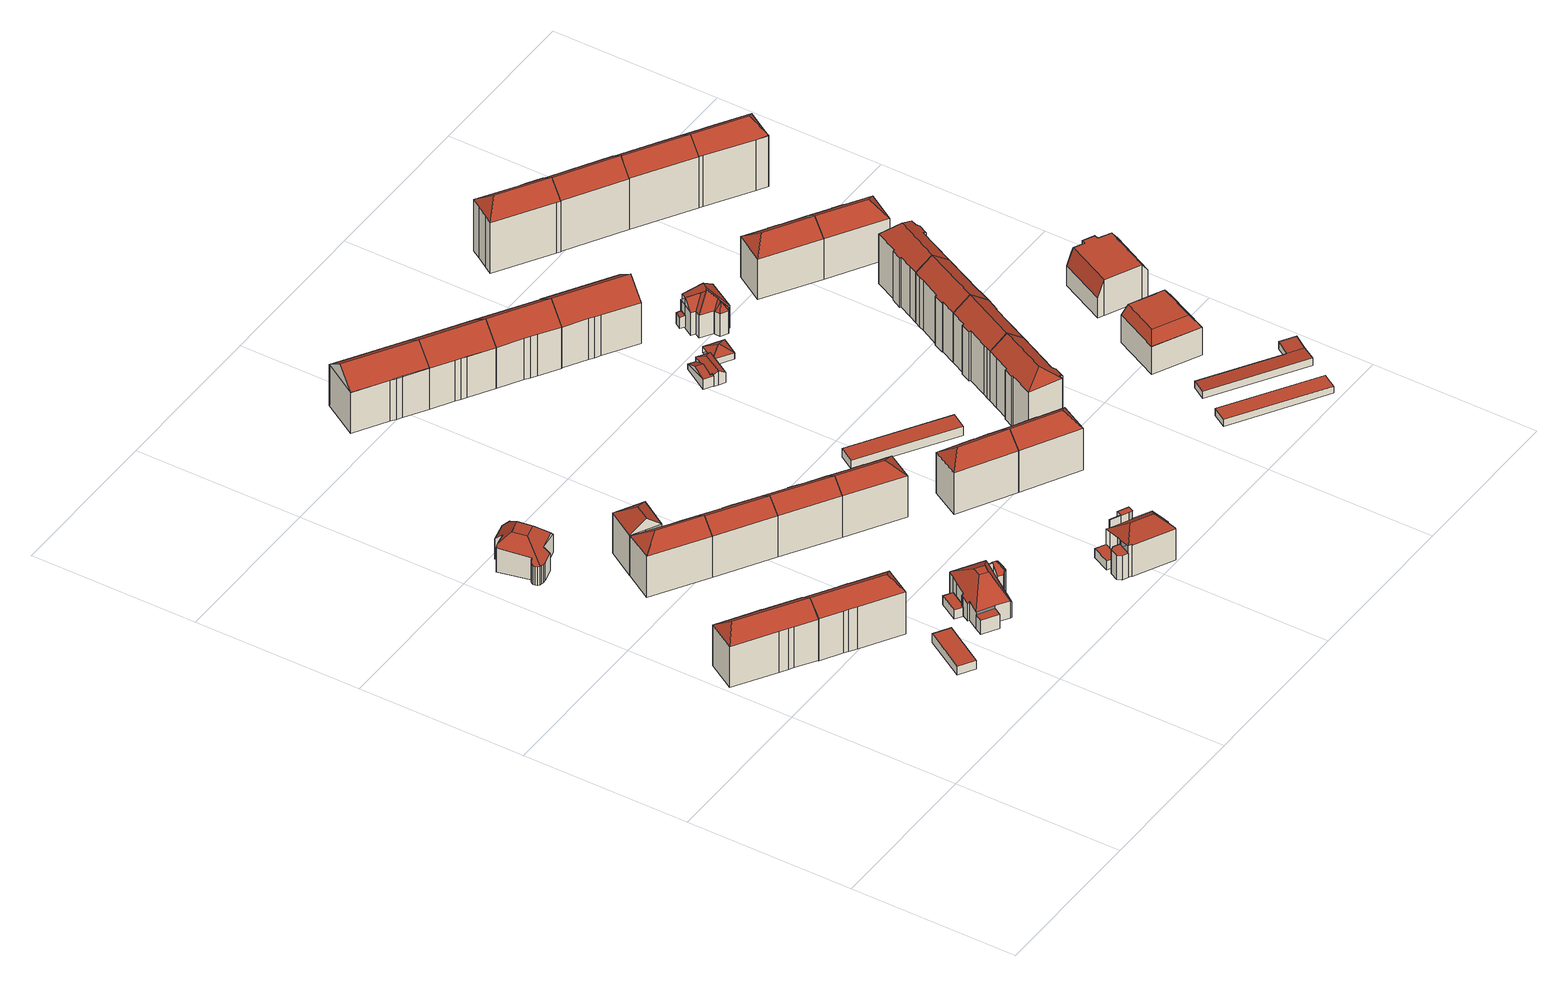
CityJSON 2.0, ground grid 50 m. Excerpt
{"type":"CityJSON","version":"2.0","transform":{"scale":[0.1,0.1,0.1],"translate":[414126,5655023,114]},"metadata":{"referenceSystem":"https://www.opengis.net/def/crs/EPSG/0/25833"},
"CityObjects":{
"building1":{"type":"Building","attributes":{"Dachtyp_tdc":"tdcHipAndGableRoof","Gemeindeschluessel":14612000,"Dachneigung":36.64,"QualitaetDacherkennung":77,"Geometrietyp2DReferenz":"3000","measuredHeight":17.3,"function":"31001_9998","roofType":"5000"},"geometry":[{"type":"Solid","lod":"2","boundaries":[[[[0,1,2,3]],[[1,4,5,2]],[[4,6,7,5]],[[6,8,9,7]],[[8,10,11,9]],[[10,12,13,11]],[[12,14,15,13]],[[14,16,17,15]],[[16,18,19,17]],[[18,20,21,19]],[[20,22,23,21]],[[22,0,3,23]],[[18,16,24]],[[16,14,12,10,8,6,24]],[[6,4,1,0,22,20,18,24]],[[3,2,5,7,9,11,13,15,17,19,21,23]]]],"semantics":{"surfaces":[{"type":"WallSurface"},{"type":"RoofSurface"},{"type":"GroundSurface"}],"values":[[0,0,0,0,0,0,0,0,0,0,0,0,1,1,1,2]]}}]},
"building2":{"type":"Building","attributes":{"Dachtyp_tdc":"tdcPolyFlatRoof","Gemeindeschluessel":14612000,"Dachneigung":0,"QualitaetDacherkennung":82,"Geometrietyp2DReferenz":"3000","measuredHeight":2.9,"function":"31001_2463","roofType":"1000"},"geometry":[{"type":"Solid","lod":"2","boundaries":[[[[25,26,27,28]],[[26,29,30,27]],[[29,31,32,30]],[[31,25,28,32]],[[31,29,26,25]],[[28,27,30,32]]]],"semantics":{"surfaces":[{"type":"WallSurface"},{"type":"RoofSurface"},{"type":"GroundSurface"}],"values":[[0,0,0,0,1,2]]}}]},
"building3":{"type":"Building","attributes":{"Dachtyp_tdc":"tdcHipAndGableRoof","Gemeindeschluessel":14612000,"Dachneigung":36.85,"QualitaetDacherkennung":75,"Geometrietyp2DReferenz":"3000","measuredHeight":17.48,"function":"31001_9998","roofType":"5000"},"geometry":[{"type":"Solid","lod":"2","boundaries":[[[[33,34,35,36]],[[34,37,38,35]],[[37,39,40,38]],[[39,41,42,40]],[[41,43,44,42]],[[43,45,46,44]],[[45,47,48,46]],[[47,49,50,48]],[[49,51,52,50]],[[51,53,54,52]],[[53,55,56,54]],[[55,33,36,56]],[[51,49,57]],[[49,47,45,43,41,39,37,57]],[[37,34,33,55,53,51,57]],[[36,35,38,40,42,44,46,48,50,52,54,56]]]],"semantics":{"surfaces":[{"type":"WallSurface"},{"type":"RoofSurface"},{"type":"GroundSurface"}],"values":[[0,0,0,0,0,0,0,0,0,0,0,0,1,1,1,2]]}}]},
"building4":{"type":"Building","attributes":{"Dachtyp_tdc":"tdcFreeFormRoof","Gemeindeschluessel":14612000,"Dachneigung":48.3,"QualitaetDacherkennung":34,"Geometrietyp2DReferenz":"3000","measuredHeight":11.44,"function":"31001_9998","roofType":"5000"},"geometry":[{"type":"Solid","lod":"2","boundaries":[[[[58,59,60,61]],[[59,62,63,60]],[[62,64,65,63]],[[64,66,67,65]],[[66,68,69,67]],[[68,70,71,69]],[[70,72,73,71]],[[72,74,75,73]],[[74,76,77,75]],[[76,78,79,77]],[[78,80,81,79]],[[80,82,83,81]],[[82,84,85,83]],[[84,86,87,85]],[[86,88,89,87]],[[88,90,91,89]],[[90,92,93,91]],[[92,94,95,93]],[[94,58,61,95]],[[96,97,59,58,94,92,90,98,99]],[[100,101,76,74,72,70,68,66,64,62,97,96]],[[102,103,82,80,78,101,100]],[[98,88,86,84,103,102,99]],[[96,99,102,100]],[[62,59,97]],[[90,88,98]],[[84,82,103]],[[78,76,101]],[[61,60,63,65,67,69,71,73,75,77,79,81,83,85,87,89,91,93,95]]]],"semantics":{"surfaces":[{"type":"WallSurface"},{"type":"RoofSurface"},{"type":"GroundSurface"}],"values":[[0,0,0,0,0,0,0,0,0,0,0,0,0,0,0,0,0,0,0,1,1,1,1,1,0,0,0,0,2]]}}]},
"building5":{"type":"Building","attributes":{"Gemeindeschluessel":14612000,"Geometrietyp2DReferenz":"3000","function":"31001_9998","roofType":"9999"},"children":["building5-1","building5-2"]},
"building5-1":{"type":"BuildingPart","attributes":{"Dachtyp_tdc":"tdcHipAndGableRoof","Dachneigung":37.28,"QualitaetDacherkennung":71,"Geometrietyp2DReferenz":"3000","measuredHeight":17.19,"roofType":"5000"},"parents":["building5"],"geometry":[{"type":"MultiSurface","lod":"2","boundaries":[[[104,105,106,107]],[[105,108,109,106]],[[108,110,111,109]],[[110,112,113,111]],[[112,114,115,113]],[[114,116,117,115]],[[116,118,119,117]],[[118,120,121,119]],[[120,122,123,121]],[[124,104,107,125]],[[120,118,126]],[[118,116,114,126]],[[114,112,110,108,105,104,124,122,120,126]],[[107,106,109,111,113,115,117,119,121,123,125]]],"semantics":{"surfaces":[{"type":"WallSurface"},{"type":"RoofSurface"},{"type":"GroundSurface"}],"values":[0,0,0,0,0,0,0,0,0,0,1,1,1,2]}}]},
"building5-2":{"type":"BuildingPart","attributes":{"Dachtyp_tdc":"tdcHipAndGableRoof","Dachneigung":38.06,"QualitaetDacherkennung":79,"Geometrietyp2DReferenz":"3000","measuredHeight":17.19,"roofType":"5000"},"parents":["building5"],"geometry":[{"type":"MultiSurface","lod":"2","boundaries":[[[127,128,129,123,122]],[[128,130,131,129]],[[130,132,124,125,131]],[[130,128,133]],[[127,132,134]],[[128,127,134,133]],[[132,130,133,134]],[[123,129,131,125]]],"semantics":{"surfaces":[{"type":"WallSurface"},{"type":"RoofSurface"},{"type":"GroundSurface"}],"values":[0,0,0,1,0,1,1,2]}}]},
"building6":{"type":"Building","attributes":{"Dachtyp_tdc":"tdcPolyFlatRoof","Gemeindeschluessel":14612000,"Dachneigung":0,"QualitaetDacherkennung":46,"Geometrietyp2DReferenz":"3000","measuredHeight":3,"function":"31001_9998","roofType":"1000"},"geometry":[{"type":"Solid","lod":"2","boundaries":[[[[135,136,137,138]],[[136,139,140,137]],[[139,141,142,140]],[[141,143,144,142]],[[143,145,146,144]],[[145,147,148,146]],[[147,135,138,148]],[[147,145,143,141,139,136,135]],[[138,137,140,142,144,146,148]]]],"semantics":{"surfaces":[{"type":"WallSurface"},{"type":"RoofSurface"},{"type":"GroundSurface"}],"values":[[0,0,0,0,0,0,0,1,2]]}}]},
"building7":{"type":"Building","attributes":{"Gemeindeschluessel":14612000,"Geometrietyp2DReferenz":"3000","function":"31001_9998","roofType":"9999"},"children":["building7-1","building7-2","building7-3"]},
"building7-1":{"type":"BuildingPart","attributes":{"Dachtyp_tdc":"tdcPolyFlatRoof","Dachneigung":0,"QualitaetDacherkennung":39,"Geometrietyp2DReferenz":"3000","measuredHeight":4.71,"roofType":"1000"},"parents":["building7"],"geometry":[{"type":"MultiSurface","lod":"2","boundaries":[[[149,150,151,152]],[[150,153,154,151]],[[153,155,156,154]],[[155,153,150,149]],[[152,151,154,156]]],"semantics":{"surfaces":[{"type":"WallSurface"},{"type":"RoofSurface"},{"type":"GroundSurface"}],"values":[0,0,0,1,2]}}]},
"building7-2":{"type":"BuildingPart","attributes":{"Dachtyp_tdc":"tdcCutTentRoof","Dachneigung":52.76,"QualitaetDacherkennung":33,"Geometrietyp2DReferenz":"3000","measuredHeight":12.01,"roofType":"9999"},"parents":["building7"],"geometry":[{"type":"MultiSurface","lod":"2","boundaries":[[[157,158,159,160]],[[158,161,162,159]],[[161,163,164,162]],[[163,165,166,164]],[[165,167,168,166]],[[167,169,149,152,168]],[[170,171,172,156,155]],[[171,173,174,172]],[[173,175,176,174]],[[175,177,178,176]],[[177,179,180,178]],[[179,181,182,180]],[[181,183,184,182]],[[183,185,186,184]],[[185,187,188,186]],[[187,189,190,188]],[[189,191,192,190]],[[191,193,192]],[[170,169,167,194,195]],[[187,185,183,181,179,177,175,173,171,170,195,196]],[[189,187,196,197]],[[167,165,163,161,158,157,198,199,191,189,197,194]],[[197,196,195,194]],[[160,159,162,164,166,168,152,156,172,174,176,178,180,182,184,186,188,190,192,200]]],"semantics":{"surfaces":[{"type":"WallSurface"},{"type":"RoofSurface"},{"type":"GroundSurface"}],"values":[0,0,0,0,0,0,0,0,0,0,0,0,0,0,0,0,0,0,1,1,1,1,1,2]}}]},
"building7-3":{"type":"BuildingPart","attributes":{"Dachtyp_tdc":"tdcFreeFormRoof","Dachneigung":40.58,"QualitaetDacherkennung":55,"Geometrietyp2DReferenz":"3000","measuredHeight":10.71,"roofType":"5000"},"parents":["building7"],"geometry":[{"type":"MultiSurface","lod":"2","boundaries":[[[193,201,202,192]],[[201,203,204,202]],[[203,205,206,204]],[[205,207,208,206]],[[207,209,210,208]],[[209,211,212,210]],[[211,213,214,212]],[[213,215,157,160,214]],[[211,209,207,205,216]],[[217,215,213,211,216]],[[200,192,202,204,206,208,210,212,214,160]],[[205,203,201,193,199,217,216]]],"semantics":{"surfaces":[{"type":"WallSurface"},{"type":"RoofSurface"},{"type":"GroundSurface"}],"values":[0,0,0,0,0,0,0,0,1,1,2,1]}}]},
"building8":{"type":"Building","attributes":{"Dachtyp_tdc":"tdcGableRoof","Gemeindeschluessel":14612000,"Dachneigung":37.35,"QualitaetDacherkennung":78,"Geometrietyp2DReferenz":"3000","measuredHeight":17.18,"function":"31001_9998","roofType":"3100"},"geometry":[{"type":"Solid","lod":"2","boundaries":[[[[218,219,220,221]],[[219,222,223,220]],[[222,224,225,223]],[[224,226,227,225]],[[226,228,229,227]],[[228,230,231,229]],[[230,116,117,231]],[[116,232,233,117]],[[232,112,113,233]],[[112,234,235,113]],[[234,218,221,235]],[[232,116,230,228]],[[228,226,224,222,219,218,234,112,232]],[[221,220,223,225,227,229,231,117,233,113,235]]]],"semantics":{"surfaces":[{"type":"WallSurface"},{"type":"RoofSurface"},{"type":"GroundSurface"}],"values":[[0,0,0,0,0,0,0,0,0,0,0,1,1,2]]}}]},
"building9":{"type":"Building","attributes":{"Dachtyp_tdc":"tdcGableRoof","Gemeindeschluessel":14612000,"Dachneigung":37.6,"QualitaetDacherkennung":78,"Geometrietyp2DReferenz":"3000","measuredHeight":17.22,"function":"31001_9998","roofType":"3100"},"geometry":[{"type":"Solid","lod":"2","boundaries":[[[[236,237,238,239]],[[237,240,241,238]],[[240,242,243,241]],[[242,244,245,243]],[[244,246,247,245]],[[246,248,249,247]],[[248,230,231,249]],[[230,250,251,231]],[[250,226,227,251]],[[226,252,253,227]],[[252,236,239,253]],[[250,230,248,246]],[[246,244,242,240,237,236,252,226,250]],[[239,238,241,243,245,247,249,231,251,227,253]]]],"semantics":{"surfaces":[{"type":"WallSurface"},{"type":"RoofSurface"},{"type":"GroundSurface"}],"values":[[0,0,0,0,0,0,0,0,0,0,0,1,1,2]]}}]},
"building10":{"type":"Building","attributes":{"Dachtyp_tdc":"tdcHipAndGableRoof","Gemeindeschluessel":14612000,"Dachneigung":37.51,"QualitaetDacherkennung":76,"Geometrietyp2DReferenz":"3000","measuredHeight":17.19,"function":"31001_9998","roofType":"5000"},"geometry":[{"type":"Solid","lod":"2","boundaries":[[[[244,254,255,245]],[[254,256,257,255]],[[256,258,259,257]],[[258,260,261,259]],[[260,262,263,261]],[[262,264,265,263]],[[264,266,267,265]],[[266,268,269,267]],[[268,248,249,269]],[[248,246,247,249]],[[246,244,245,247]],[[268,266,270]],[[266,264,262,260,258,256,254,244,246,270]],[[246,248,268,270]],[[245,255,257,259,261,263,265,267,269,249,247]]]],"semantics":{"surfaces":[{"type":"WallSurface"},{"type":"RoofSurface"},{"type":"GroundSurface"}],"values":[[0,0,0,0,0,0,0,0,0,0,0,1,1,1,2]]}}]},
"building11":{"type":"Building","attributes":{"Gemeindeschluessel":14612000,"Geometrietyp2DReferenz":"3000","function":"31001_9998","roofType":"9999"},"children":["building11-1","building11-2","building11-3","building11-4"]},
"building11-1":{"type":"BuildingPart","attributes":{"Dachtyp_tdc":"tdcPolyFlatRoof","Dachneigung":0,"QualitaetDacherkennung":43,"Geometrietyp2DReferenz":"3000","measuredHeight":8.01,"roofType":"1000"},"parents":["building11"],"geometry":[{"type":"MultiSurface","lod":"2","boundaries":[[[271,272,273,274]],[[272,275,276,273]],[[275,277,278,276]],[[277,279,280,278]],[[281,271,274,282]],[[281,279,277,275,272,271]],[[274,273,276,278,280,282]]],"semantics":{"surfaces":[{"type":"WallSurface"},{"type":"RoofSurface"},{"type":"GroundSurface"}],"values":[0,0,0,0,0,1,2]}}]},
"building11-2":{"type":"BuildingPart","attributes":{"Dachtyp_tdc":"tdcHipRoof","Dachneigung":10.7,"QualitaetDacherkennung":41,"Geometrietyp2DReferenz":"3000","measuredHeight":11.74,"roofType":"3200"},"parents":["building11"],"geometry":[{"type":"MultiSurface","lod":"2","boundaries":[[[283,284,281,282,285]],[[286,287,288,289,280,279]],[[290,291,292,293,294]],[[295,296,297,298]],[[296,299,300,297]],[[299,301,302,300]],[[301,303,304,302]],[[305,306,307,308]],[[306,309,310,307]],[[309,311,312,310]],[[311,313,314,312]],[[313,283,285,314]],[[309,306,305,303,301,299,315]],[[290,287,286,284,316]],[[299,296,295,317,291,290,316,315]],[[284,283,313,311,309,315,316]],[[285,282,280,289,293,292,318,298,297,300,302,304,308,307,310,312,314]],[[303,305,308,304]]],"semantics":{"surfaces":[{"type":"WallSurface"},{"type":"RoofSurface"},{"type":"GroundSurface"}],"values":[0,0,0,0,0,0,0,0,0,0,0,0,1,1,1,1,2,0]}}]},
"building11-3":{"type":"BuildingPart","attributes":{"Dachtyp_tdc":"tdcPolyFlatRoof","Dachneigung":0,"QualitaetDacherkennung":50,"Geometrietyp2DReferenz":"3000","measuredHeight":3.03,"roofType":"1000"},"parents":["building11"],"geometry":[{"type":"MultiSurface","lod":"2","boundaries":[[[294,319,320,288]],[[289,321,322,293]],[[288,320,321,289]],[[320,319,322,321]],[[319,294,293,322]]],"semantics":{"surfaces":[{"type":"RoofSurface"},{"type":"GroundSurface"},{"type":"WallSurface"}],"values":[0,1,2,2,2]}}]},
"building11-4":{"type":"BuildingPart","attributes":{"Dachtyp_tdc":"tdcPolyFlatRoof","Dachneigung":0,"QualitaetDacherkennung":44,"Geometrietyp2DReferenz":"3000","measuredHeight":10.85,"roofType":"1000"},"parents":["building11"],"geometry":[{"type":"MultiSurface","lod":"2","boundaries":[[[323,324,325,292,291]],[[324,326,327,325]],[[326,328,329,327]],[[328,330,331,329]],[[330,332,295,298,331]],[[330,328,326,324,323,333,332]],[[298,318,292,325,327,329,331]]],"semantics":{"surfaces":[{"type":"WallSurface"},{"type":"RoofSurface"},{"type":"GroundSurface"}],"values":[0,0,0,0,0,1,2]}}]},
"building12":{"type":"Building","attributes":{"Dachtyp_tdc":"tdcFreeFormRoof","Gemeindeschluessel":14612000,"Dachneigung":37.86,"QualitaetDacherkennung":90,"Geometrietyp2DReferenz":"3000","measuredHeight":18.54,"function":"31001_9998","roofType":"5000"},"geometry":[{"type":"Solid","lod":"2","boundaries":[[[[334,335,336,337]],[[335,338,339,336]],[[338,340,341,339]],[[340,342,343,341]],[[342,344,345,343]],[[344,346,347,345]],[[346,334,337,347]],[[348,349,350,351,352,353,354]],[[335,334,349,348]],[[338,354,353,340]],[[335,348,354,338]],[[340,353,352,342]],[[342,352,351,344]],[[344,351,350,346]],[[346,350,349,334]],[[337,336,339,341,343,345,347]]]],"semantics":{"surfaces":[{"type":"WallSurface"},{"type":"RoofSurface"},{"type":"GroundSurface"}],"values":[[0,0,0,0,0,0,0,1,1,0,0,0,0,0,0,2]]}}]},
"building13":{"type":"Building","attributes":{"Dachtyp_tdc":"tdcHipAndGableRoof","Gemeindeschluessel":14612000,"Dachneigung":37.61,"QualitaetDacherkennung":77,"Geometrietyp2DReferenz":"3000","measuredHeight":17.62,"function":"31001_9998","roofType":"5000"},"geometry":[{"type":"Solid","lod":"2","boundaries":[[[[355,356,357,358]],[[356,359,360,357]],[[359,361,362,360]],[[361,363,364,362]],[[363,365,366,364]],[[365,367,368,366]],[[367,369,370,368]],[[369,371,372,370]],[[371,373,374,372]],[[373,375,376,374]],[[375,355,358,376]],[[371,369,377]],[[369,367,365,377]],[[365,363,361,359,356,355,375,373,371,377]],[[358,357,360,362,364,366,368,370,372,374,376]]]],"semantics":{"surfaces":[{"type":"WallSurface"},{"type":"RoofSurface"},{"type":"GroundSurface"}],"values":[[0,0,0,0,0,0,0,0,0,0,0,1,1,1,2]]}}]},
"building14":{"type":"Building","attributes":{"Dachtyp_tdc":"tdcFreeFormRoof","Gemeindeschluessel":14612000,"Dachneigung":37.74,"QualitaetDacherkennung":91,"Geometrietyp2DReferenz":"3000","measuredHeight":18.57,"function":"31001_9998","roofType":"5000"},"geometry":[{"type":"Solid","lod":"2","boundaries":[[[[335,378,379,336]],[[378,380,381,379]],[[380,382,383,381]],[[382,384,385,383]],[[384,386,387,385]],[[386,338,339,387]],[[338,335,336,339]],[[348,388,389,390,391,392,393]],[[335,348,393,378]],[[338,388,348,335]],[[380,392,391,382]],[[378,393,392,380]],[[382,391,390,384]],[[384,390,389,386]],[[386,389,388,338]],[[336,379,381,383,385,387,339]]]],"semantics":{"surfaces":[{"type":"WallSurface"},{"type":"RoofSurface"},{"type":"GroundSurface"}],"values":[[0,0,0,0,0,0,0,1,1,0,0,0,0,0,0,2]]}}]},
"building15":{"type":"Building","attributes":{"Dachtyp_tdc":"tdcPolyFlatRoof","Gemeindeschluessel":14612000,"Dachneigung":0,"QualitaetDacherkennung":67,"Geometrietyp2DReferenz":"3000","measuredHeight":3.04,"function":"31001_2463","roofType":"1000"},"geometry":[{"type":"Solid","lod":"2","boundaries":[[[[394,395,396,397]],[[395,398,399,396]],[[398,400,401,399]],[[400,394,397,401]],[[400,398,395,394]],[[397,396,399,401]]]],"semantics":{"surfaces":[{"type":"WallSurface"},{"type":"RoofSurface"},{"type":"GroundSurface"}],"values":[[0,0,0,0,1,2]]}}]},
"building16":{"type":"Building","attributes":{"Dachtyp_tdc":"tdcHipAndGableRoof","Gemeindeschluessel":14612000,"Dachneigung":37.54,"QualitaetDacherkennung":76,"Geometrietyp2DReferenz":"3000","measuredHeight":17.61,"function":"31001_9998","roofType":"5000"},"geometry":[{"type":"Solid","lod":"2","boundaries":[[[[363,402,403,364]],[[402,404,405,403]],[[404,406,407,405]],[[406,408,409,407]],[[408,410,411,409]],[[410,412,413,411]],[[412,414,415,413]],[[414,367,368,415]],[[365,363,364,366]],[[414,412,416]],[[412,410,408,406,404,402,363,365,416]],[[365,367,414,416]],[[364,403,405,407,409,411,413,415,368,366]],[[367,365,366,368]]]],"semantics":{"surfaces":[{"type":"WallSurface"},{"type":"RoofSurface"},{"type":"GroundSurface"}],"values":[[0,0,0,0,0,0,0,0,0,1,1,1,2,0]]}}]},
"building17":{"type":"Building","attributes":{"Dachtyp_tdc":"tdcFreeFormRoof","Gemeindeschluessel":14612000,"Dachneigung":37.88,"QualitaetDacherkennung":90,"Geometrietyp2DReferenz":"3000","measuredHeight":18.61,"function":"31001_9998","roofType":"5000"},"geometry":[{"type":"Solid","lod":"2","boundaries":[[[[417,418,419,420]],[[418,421,422,419]],[[421,392,381,422]],[[392,378,379,381]],[[378,423,424,379]],[[423,425,426,424]],[[425,417,420,426]],[[427,423,378,393]],[[417,425,427,393,392,421,418]],[[378,392,393]],[[425,423,427]],[[420,419,422,381,379,424,426]]]],"semantics":{"surfaces":[{"type":"WallSurface"},{"type":"RoofSurface"},{"type":"GroundSurface"}],"values":[[0,0,0,0,0,0,0,1,1,0,0,2]]}}]},
"building18":{"type":"Building","attributes":{"Dachtyp_tdc":"tdcFreeFormRoof","Gemeindeschluessel":14612000,"Dachneigung":29.54,"QualitaetDacherkennung":10,"Geometrietyp2DReferenz":"3000","measuredHeight":4.22,"function":"31001_9998","roofType":"5000"},"geometry":[{"type":"Solid","lod":"2","boundaries":[[[[428,429,430,431]],[[429,432,433,430]],[[432,434,435,433]],[[434,436,437,435]],[[436,438,439,437]],[[438,428,431,439]],[[436,434,440,441]],[[429,428,438,441,440,432]],[[438,436,441]],[[434,432,440]],[[431,430,433,435,437,439]]]],"semantics":{"surfaces":[{"type":"WallSurface"},{"type":"RoofSurface"},{"type":"GroundSurface"}],"values":[[0,0,0,0,0,0,1,1,0,0,2]]}}]},
"building19":{"type":"Building","attributes":{"Dachtyp_tdc":"tdcFreeFormRoof","Gemeindeschluessel":14612000,"Dachneigung":37.73,"QualitaetDacherkennung":84,"Geometrietyp2DReferenz":"3000","measuredHeight":18.51,"function":"31001_9998","roofType":"5000"},"geometry":[{"type":"Solid","lod":"2","boundaries":[[[[442,443,444,445]],[[443,446,447,444]],[[446,448,449,447]],[[443,450,427,425,451,448,446]],[[452,427,450,442]],[[425,427,452]],[[442,450,443]],[[449,453,454,455,445,444,447]],[[452,442,445,455]],[[448,451,453,449]],[[451,425,454,453]],[[425,452,455,454]]]],"semantics":{"surfaces":[{"type":"WallSurface"},{"type":"RoofSurface"},{"type":"GroundSurface"}],"values":[[0,0,0,1,1,0,0,2,0,0,0,0]]}}]},
"building20":{"type":"Building","attributes":{"Gemeindeschluessel":14612000,"Geometrietyp2DReferenz":"3000","function":"31001_9998","roofType":"9999"},"children":["building20-1","building20-2"]},
"building20-1":{"type":"BuildingPart","attributes":{"Dachtyp_tdc":"tdcFreeFormRoof","Dachneigung":29.45,"QualitaetDacherkennung":12,"Geometrietyp2DReferenz":"3000","measuredHeight":3.75,"roofType":"5000"},"parents":["building20"],"geometry":[{"type":"MultiSurface","lod":"2","boundaries":[[[456,457,458,459]],[[457,460,461,458]],[[462,456,459,463]],[[464,462,465,460]],[[466,464,460,457]],[[466,457,456]],[[464,466,456,462]],[[459,458,461,467,463]]],"semantics":{"surfaces":[{"type":"WallSurface"},{"type":"RoofSurface"},{"type":"GroundSurface"}],"values":[0,0,0,1,1,1,1,2]}}]},
"building20-2":{"type":"BuildingPart","attributes":{"Dachtyp_tdc":"tdcFreeFormRoof","Dachneigung":30.13,"QualitaetDacherkennung":9,"Geometrietyp2DReferenz":"3000","measuredHeight":4.55,"roofType":"5000"},"parents":["building20"],"geometry":[{"type":"MultiSurface","lod":"2","boundaries":[[[468,469,470,471]],[[469,472,473,470]],[[472,474,465,467,473]],[[475,476,477,461,460]],[[476,478,479,477]],[[478,480,481,479]],[[480,482,483,481]],[[482,468,471,483]],[[478,476,475,474,484]],[[474,472,484]],[[472,469,468,482,480,478,484]],[[471,470,473,467,461,477,479,481,483]]],"semantics":{"surfaces":[{"type":"WallSurface"},{"type":"RoofSurface"},{"type":"GroundSurface"}],"values":[0,0,0,0,0,0,0,0,1,1,1,2]}}]},
"building21":{"type":"Building","attributes":{"Dachtyp_tdc":"tdcHipAndGableRoof","Gemeindeschluessel":14612000,"Dachneigung":37.7,"QualitaetDacherkennung":75,"Geometrietyp2DReferenz":"3000","measuredHeight":20.6,"function":"31001_9998","roofType":"5000"},"geometry":[{"type":"Solid","lod":"2","boundaries":[[[[485,486,487,488]],[[486,489,490,487]],[[489,491,492,490]],[[491,493,494,492]],[[493,495,496,494]],[[495,497,498,496]],[[497,499,500,498]],[[499,501,502,500]],[[501,503,504,502]],[[503,505,506,504]],[[505,507,508,506]],[[507,509,510,508]],[[509,511,512,510]],[[511,485,488,512]],[[507,505,513]],[[505,503,501,499,497,495,493,513]],[[493,491,489,486,485,511,509,507,513]],[[488,487,490,492,494,496,498,500,502,504,506,508,510,512]]]],"semantics":{"surfaces":[{"type":"WallSurface"},{"type":"RoofSurface"},{"type":"GroundSurface"}],"values":[[0,0,0,0,0,0,0,0,0,0,0,0,0,0,1,1,1,2]]}}]},
"building22":{"type":"Building","attributes":{"Dachtyp_tdc":"tdcPolyFlatRoof","Gemeindeschluessel":14612000,"Dachneigung":8.12,"QualitaetDacherkennung":55,"Geometrietyp2DReferenz":"3000","measuredHeight":3.79,"function":"31001_9998","roofType":"2100"},"geometry":[{"type":"Solid","lod":"2","boundaries":[[[[514,515,516,517]],[[515,518,519,516]],[[518,520,521,519]],[[520,514,517,521]],[[520,518,515,514]],[[517,516,519,521]]]],"semantics":{"surfaces":[{"type":"WallSurface"},{"type":"RoofSurface"},{"type":"GroundSurface"}],"values":[[0,0,0,0,1,2]]}}]},
"building23":{"type":"Building","attributes":{"Dachtyp_tdc":"tdcGableRoof","Gemeindeschluessel":14612000,"Dachneigung":37.61,"QualitaetDacherkennung":76,"Geometrietyp2DReferenz":"3000","measuredHeight":20.52,"function":"31001_9998","roofType":"3100"},"geometry":[{"type":"Solid","lod":"2","boundaries":[[[[522,523,524,525]],[[523,526,527,524]],[[526,528,529,527]],[[528,530,531,529]],[[530,532,533,531]],[[532,534,535,533]],[[534,536,537,535]],[[536,538,539,537]],[[538,540,541,539]],[[540,542,543,541]],[[542,544,545,543]],[[544,491,546,545]],[[491,547,548,546]],[[547,522,525,548]],[[544,542,540,538,536,534]],[[534,532,530,528,526,523,522,547,491,544]],[[525,524,527,529,531,533,535,537,539,541,543,545,546,548]]]],"semantics":{"surfaces":[{"type":"WallSurface"},{"type":"RoofSurface"},{"type":"GroundSurface"}],"values":[[0,0,0,0,0,0,0,0,0,0,0,0,0,0,1,1,2]]}}]},
"building24":{"type":"Building","attributes":{"Gemeindeschluessel":14612000,"Dachtyp_tdc":"tdcFreeFormRoof","Dachneigung":43.75,"QualitaetDacherkennung":52,"Geometrietyp2DReferenz":"3000","measuredHeight":11.73,"function":"31001_9998","roofType":"5000"},"geometry":[{"type":"Solid","lod":"2","boundaries":[[[[549,550,551,552]],[[550,553,554,551]],[[555,556,557,558]],[[556,559,560,557]],[[559,561,562,560]],[[561,563,564,562]],[[563,565,566,564]],[[565,567,568,566]],[[567,569,570,568]],[[569,571,572,570]],[[571,573,574,572]],[[573,575,576,574]],[[575,577,578,576]],[[577,549,552,578]],[[579,580,575,573]],[[581,579,573,571]],[[582,583,581,571,569]],[[584,582,569,567]],[[584,567,565]],[[553,585,586,554]],[[585,555,558,586]],[[587,584,565,563]],[[587,563,561]],[[583,582,584,587,561,559]],[[588,583,559,556]],[[589,588,556,555]],[[589,555,585]],[[581,583,588,589,585,553]],[[580,579,581,553,550,590,591]],[[575,580,591,577]],[[577,591,590,549]],[[549,590,550]],[[552,551,554,586,558,557,560,562,564,566,568,570,572,574,576,578]]]],"semantics":{"surfaces":[{"type":"WallSurface"},{"type":"RoofSurface"},{"type":"GroundSurface"}],"values":[[0,0,0,0,0,0,0,0,0,0,0,0,0,0,1,1,1,1,1,0,0,1,1,1,1,1,1,1,1,0,0,0,2]]}}]},
"building25":{"type":"Building","attributes":{"Dachtyp_tdc":"tdcPolyFlatRoof","Gemeindeschluessel":14612000,"Dachneigung":0,"QualitaetDacherkennung":61,"Geometrietyp2DReferenz":"3000","measuredHeight":2.27,"function":"31001_2463","roofType":"1000"},"geometry":[{"type":"Solid","lod":"2","boundaries":[[[[592,593,594,595]],[[596,597,598,599]],[[595,594,597,596]],[[594,593,598,597]],[[593,592,599,598]],[[592,595,596,599]]]],"semantics":{"surfaces":[{"type":"RoofSurface"},{"type":"GroundSurface"},{"type":"WallSurface"}],"values":[[0,1,2,2,2,2]]}}]},
"building26":{"type":"Building","attributes":{"Dachtyp_tdc":"tdcGableRoof","Gemeindeschluessel":14612000,"Dachneigung":37.72,"QualitaetDacherkennung":77,"Geometrietyp2DReferenz":"3000","measuredHeight":20.48,"function":"31001_9998","roofType":"3100"},"geometry":[{"type":"Solid","lod":"2","boundaries":[[[[600,601,602,603]],[[601,604,605,602]],[[604,606,607,605]],[[606,608,609,607]],[[608,610,611,609]],[[610,612,613,611]],[[612,614,615,613]],[[614,616,617,615]],[[616,618,619,617]],[[618,536,537,619]],[[536,620,535,537]],[[620,532,533,535]],[[532,621,622,533]],[[621,600,603,622]],[[620,536,618,616,614,612]],[[612,610,608,606,604,601,600,621,532,620]],[[603,602,605,607,609,611,613,615,617,619,537,535,533,622]]]],"semantics":{"surfaces":[{"type":"WallSurface"},{"type":"RoofSurface"},{"type":"GroundSurface"}],"values":[[0,0,0,0,0,0,0,0,0,0,0,0,0,0,1,1,2]]}}]},
"building27":{"type":"Building","attributes":{"Dachtyp_tdc":"tdcFreeFormRoof","Gemeindeschluessel":14612000,"Dachneigung":38.17,"QualitaetDacherkennung":88,"Geometrietyp2DReferenz":"3000","measuredHeight":20.94,"function":"31001_9998","roofType":"5000"},"geometry":[{"type":"Solid","lod":"2","boundaries":[[[[623,624,625,626]],[[624,627,628,625]],[[627,629,630,628]],[[629,631,632,630]],[[631,633,634,632]],[[633,635,636,634]],[[635,637,638,636]],[[637,639,640,638]],[[639,623,626,640]],[[641,642,627,624,623,639]],[[637,635,643,641,639]],[[643,633,631,629,642,641]],[[629,627,642]],[[635,633,643]],[[626,625,628,630,632,634,636,638,640]]]],"semantics":{"surfaces":[{"type":"WallSurface"},{"type":"RoofSurface"},{"type":"GroundSurface"}],"values":[[0,0,0,0,0,0,0,0,0,1,1,1,0,0,2]]}}]},
"building28":{"type":"Building","attributes":{"Gemeindeschluessel":14612000,"Geometrietyp2DReferenz":"3000","function":"31001_2463","roofType":"9999"},"children":["building28-1","building28-2"]},
"building28-1":{"type":"BuildingPart","attributes":{"Dachtyp_tdc":"tdcPolyFlatRoof","Dachneigung":2.9,"QualitaetDacherkennung":87,"Geometrietyp2DReferenz":"3000","measuredHeight":2.39,"roofType":"2100"},"parents":["building28"],"geometry":[{"type":"MultiSurface","lod":"2","boundaries":[[[644,645,646,647]],[[644,648,649,645]],[[648,650,651,649]],[[650,652,653,651]],[[652,650,648,644,647]],[[646,645,649,651,653]]],"semantics":{"surfaces":[{"type":"WallSurface"},{"type":"RoofSurface"},{"type":"GroundSurface"}],"values":[0,0,0,0,1,2]}}]},
"building28-2":{"type":"BuildingPart","attributes":{"Dachtyp_tdc":"tdcPolyFlatRoof","Dachneigung":2.68,"QualitaetDacherkennung":78,"Geometrietyp2DReferenz":"3000","measuredHeight":2.35,"roofType":"2100"},"parents":["building28"],"geometry":[{"type":"MultiSurface","lod":"2","boundaries":[[[654,647,646,655]],[[652,656,657,653]],[[656,654,655,657]],[[656,652,647,654]],[[655,646,653,657]]],"semantics":{"surfaces":[{"type":"WallSurface"},{"type":"RoofSurface"},{"type":"GroundSurface"}],"values":[0,0,0,1,2]}}]},
"building29":{"type":"Building","attributes":{"Dachtyp_tdc":"tdcFreeFormRoof","Gemeindeschluessel":14612000,"Dachneigung":0.15,"QualitaetDacherkennung":50,"Geometrietyp2DReferenz":"3000","measuredHeight":11.81,"function":"31001_9998","roofType":"5000"},"geometry":[{"type":"Solid","lod":"2","boundaries":[[[[658,659,660,661]],[[659,662,663,660]],[[662,664,665,663]],[[664,666,667,665]],[[666,668,669,667]],[[668,670,671,669]],[[670,672,673,671]],[[672,674,675,673]],[[674,658,661,675]],[[664,662,659,658]],[[670,668,666,676,677]],[[670,677,678,679]],[[680,674,672,679,678]],[[677,676,664,658,680,678]],[[672,670,679]],[[658,674,680]],[[666,664,676]],[[661,660,663,665,667,669,671,673,675]]]],"semantics":{"surfaces":[{"type":"WallSurface"},{"type":"RoofSurface"},{"type":"GroundSurface"}],"values":[[0,0,0,0,0,0,0,0,0,1,1,1,1,1,0,0,0,2]]}}]},
"building30":{"type":"Building","attributes":{"Dachtyp_tdc":"tdcHipAndGableRoof","Gemeindeschluessel":14612000,"Dachneigung":37.23,"QualitaetDacherkennung":82,"Geometrietyp2DReferenz":"3000","measuredHeight":17.36,"function":"31001_9998","roofType":"5000"},"geometry":[{"type":"Solid","lod":"2","boundaries":[[[[681,682,683,684]],[[682,685,686,683]],[[685,687,688,686]],[[687,689,690,688]],[[689,691,692,690]],[[691,693,694,692]],[[693,695,696,694]],[[695,697,698,696]],[[697,681,684,698]],[[693,691,699]],[[691,689,687,699]],[[687,685,682,681,697,695,693,699]],[[684,683,686,688,690,692,694,696,698]]]],"semantics":{"surfaces":[{"type":"WallSurface"},{"type":"RoofSurface"},{"type":"GroundSurface"}],"values":[[0,0,0,0,0,0,0,0,0,1,1,1,2]]}}]},
"building31":{"type":"Building","attributes":{"Dachtyp_tdc":"tdcHipAndGableRoof","Gemeindeschluessel":14612000,"Dachneigung":37.43,"QualitaetDacherkennung":78,"Geometrietyp2DReferenz":"3000","measuredHeight":20.46,"function":"31001_9998","roofType":"5000"},"geometry":[{"type":"Solid","lod":"2","boundaries":[[[[700,701,702,703]],[[701,704,615,702]],[[704,612,613,615]],[[612,705,611,613]],[[705,706,707,611]],[[706,708,709,707]],[[708,710,711,709]],[[710,712,713,711]],[[712,714,715,713]],[[714,716,717,715]],[[716,718,719,717]],[[718,720,721,719]],[[720,722,723,721]],[[722,700,703,723]],[[718,716,724]],[[716,714,712,710,708,706,705,612,724]],[[612,704,701,700,722,720,718,724]],[[703,702,615,613,611,707,709,711,713,715,717,719,721,723]]]],"semantics":{"surfaces":[{"type":"WallSurface"},{"type":"RoofSurface"},{"type":"GroundSurface"}],"values":[[0,0,0,0,0,0,0,0,0,0,0,0,0,0,1,1,1,2]]}}]},
"building32":{"type":"Building","attributes":{"Dachtyp_tdc":"tdcFreeFormRoof","Gemeindeschluessel":14612000,"Dachneigung":37.94,"QualitaetDacherkennung":88,"Geometrietyp2DReferenz":"3000","measuredHeight":20.84,"function":"31001_9998","roofType":"5000"},"geometry":[{"type":"Solid","lod":"2","boundaries":[[[[725,726,727,728]],[[726,729,730,727]],[[729,731,732,730]],[[731,733,734,732]],[[733,735,736,734]],[[735,725,728,736]],[[735,737,738,725]],[[737,733,731,729,726,738]],[[726,725,738]],[[735,733,737]],[[728,727,730,732,734,736]]]],"semantics":{"surfaces":[{"type":"WallSurface"},{"type":"RoofSurface"},{"type":"GroundSurface"}],"values":[[0,0,0,0,0,0,1,1,0,0,2]]}}]},
"building33":{"type":"Building","attributes":{"Dachtyp_tdc":"tdcHipAndGableRoof","Gemeindeschluessel":14612000,"Dachneigung":37.26,"QualitaetDacherkennung":76,"Geometrietyp2DReferenz":"3000","measuredHeight":17.38,"function":"31001_9998","roofType":"5000"},"geometry":[{"type":"Solid","lod":"2","boundaries":[[[[685,739,740,686]],[[739,741,742,740]],[[741,743,744,742]],[[743,745,746,744]],[[745,747,748,746]],[[747,749,750,748]],[[749,689,690,750]],[[689,687,688,690]],[[687,685,686,688]],[[749,747,751]],[[747,745,743,741,739,685,687,751]],[[687,689,749,751]],[[686,740,742,744,746,748,750,690,688]]]],"semantics":{"surfaces":[{"type":"WallSurface"},{"type":"RoofSurface"},{"type":"GroundSurface"}],"values":[[0,0,0,0,0,0,0,0,0,1,1,1,2]]}}]},
"building34":{"type":"Building","attributes":{"Dachtyp_tdc":"tdcCutGableRoof","Gemeindeschluessel":14612000,"Dachneigung":0.01,"QualitaetDacherkennung":51,"Geometrietyp2DReferenz":"3000","measuredHeight":11.8,"function":"31001_9998","roofType":"9999"},"geometry":[{"type":"Solid","lod":"2","boundaries":[[[[752,753,754,755]],[[753,756,757,754]],[[756,758,759,757]],[[758,760,761,759]],[[760,762,763,761]],[[762,764,765,763]],[[764,766,767,765]],[[766,768,769,767]],[[768,770,771,769]],[[770,772,773,771]],[[772,774,775,773]],[[774,776,777,775]],[[776,778,779,777]],[[778,752,755,779]],[[764,762,760,758,756]],[[774,772,770,768,766]],[[756,753,752,778,776,774,766,764]],[[755,754,757,759,761,763,765,767,769,771,773,775,777,779]]]],"semantics":{"surfaces":[{"type":"WallSurface"},{"type":"RoofSurface"},{"type":"GroundSurface"}],"values":[[0,0,0,0,0,0,0,0,0,0,0,0,0,0,1,1,1,2]]}}]},
"building35":{"type":"Building","attributes":{"Dachtyp_tdc":"tdcFreeFormRoof","Gemeindeschluessel":14612000,"Dachneigung":37.86,"QualitaetDacherkennung":88,"Geometrietyp2DReferenz":"3000","measuredHeight":20.86,"function":"31001_9998","roofType":"5000"},"geometry":[{"type":"Solid","lod":"2","boundaries":[[[[780,781,734,736]],[[781,782,783,734]],[[782,784,785,783]],[[784,786,787,785]],[[786,780,736,787]],[[788,784,782,781,789]],[[786,788,789,780]],[[781,780,789]],[[786,784,788]],[[736,734,783,785,787]]]],"semantics":{"surfaces":[{"type":"WallSurface"},{"type":"RoofSurface"},{"type":"GroundSurface"}],"values":[[0,0,0,0,0,1,1,0,0,2]]}}]},
"building36":{"type":"Building","attributes":{"Dachtyp_tdc":"tdcFreeFormRoof","Gemeindeschluessel":14612000,"Dachneigung":38.16,"QualitaetDacherkennung":86,"Geometrietyp2DReferenz":"3000","measuredHeight":20.89,"function":"31001_9998","roofType":"5000"},"geometry":[{"type":"Solid","lod":"2","boundaries":[[[[790,791,792,793]],[[791,794,795,792]],[[794,796,797,795]],[[796,798,799,797]],[[798,800,801,799]],[[800,802,803,801]],[[802,804,805,803]],[[784,790,793,785]],[[798,796,794,806,807,800]],[[806,794,791,790,784,788]],[[802,807,806,788,786,804]],[[802,800,807]],[[784,786,788]],[[793,792,795,797,799,801,803,805,787,785]],[[804,786,787,805]],[[786,784,785,787]]]],"semantics":{"surfaces":[{"type":"WallSurface"},{"type":"RoofSurface"},{"type":"GroundSurface"}],"values":[[0,0,0,0,0,0,0,0,1,1,1,0,0,2,0,0]]}}]}
},
"vertices":[
[184,709,140],[180,704,145],[180,704,8],[184,709,8],[276,645,145],[276,645,8],[250,603,181],[250,603,8],[225,561,145],[225,561,8],[166,598,145],[166,598,8],[152,606,145],[152,606,8],[130,620,145],[130,620,8],[9,695,145],[9,695,8],[61,779,144],[61,779,8],[157,720,144],[157,720,8],[159,725,140],[159,725,8],[61,721,181],
[370,230,33],[447,356,33],[447,356,4],[370,230,4],[494,327,33],[494,327,4],[417,202,33],[417,202,4],
[285,524,146],[225,561,146],[225,561,6],[285,524,6],[250,602,181],[250,602,6],[276,645,143],[276,645,6],[368,588,143],[368,588,6],[370,592,140],[370,592,6],[393,578,140],[393,578,6],[390,573,144],[390,573,6],[488,512,144],[488,512,6],[437,430,146],[437,430,6],[320,502,146],[320,502,6],[299,516,146],[299,516,6],[436,486,181],
[111,1328,65],[105,1328,67],[105,1328,5],[111,1328,5],[99,1330,68],[99,1330,5],[95,1335,66],[95,1335,5],[93,1340,65],[93,1340,5],[92,1346,66],[92,1346,5],[95,1352,70],[95,1352,5],[99,1356,75],[99,1356,5],[104,1359,80],[104,1359,5],[83,1453,86],[83,1453,5],[130,1463,92],[130,1463,5],[125,1484,73],[125,1484,5],[181,1497,73],[181,1497,5],[186,1476,92],[186,1476,5],[203,1480,71],[203,1480,5],[228,1372,65],[228,1372,5],[156,1355,81],[156,1355,5],[160,1338,64],[160,1338,5],[122,1329,64],[122,1329,5],[135,1390,117],[100,1330,69],[214,1369,81],[177,1400,117],[125,1433,119],[89,1454,92],[167,1443,119],[186,1477,92],
[350,1097,136],[348,1094,139],[348,1094,5],[350,1097,5],[377,1076,139],[377,1076,5],[398,1063,139],[398,1063,5],[413,1053,139],[413,1053,5],[387,1012,177],[387,1012,5],[363,973,142],[363,973,5],[204,1072,142],[204,1072,5],[254,1153,139],[254,1153,5],[256,1156,136],[256,1156,5],[334,1108,136],[334,1108,5],[269,1086,177],
[256,1156,139],[309,1241,139],[309,1241,5],[387,1193,143],[387,1193,5],[334,1108,143],[324,1175,177],[297,1131,177],
[587,350,32],[584,352,32],[584,352,2],[587,350,2],[580,346,32],[580,346,2],[558,359,32],[558,359,2],[592,415,32],[592,415,2],[617,400,32],[617,400,2],[606,382,32],[606,382,2],
[600,260,52],[586,238,52],[586,238,5],[600,260,5],[539,266,52],[539,266,5],[553,288,52],[553,288,5],
[678,302,75],[677,302,76],[677,302,5],[678,302,5],[652,260,67],[652,260,5],[654,259,62],[654,259,5],[640,235,57],[640,235,5],[637,237,62],[637,237,5],[600,260,62],[553,288,62],[572,321,69],[572,321,5],[567,324,60],[567,324,5],[580,346,65],[580,346,5],[584,352,66],[584,352,5],[587,350,71],[587,350,5],[606,382,77],[606,382,5],[617,400,81],[617,400,5],[627,416,84],[627,416,5],[629,414,87],[629,414,5],[715,362,87],[715,362,5],[714,360,87],[714,360,5],[714,360,70],[642,307,124],[618,321,124],[630,345,125],[658,328,125],[694,328,80],[707,349,85],[694,328,5],
[706,348,86],[706,348,5],[718,341,86],[718,341,5],[720,329,96],[720,329,5],[722,319,86],[722,319,5],[712,300,86],[712,300,5],[703,297,93],[703,297,5],[692,293,86],[692,293,5],[678,302,86],[702,322,112],[694,328,112],
[478,1013,139],[480,1017,136],[480,1017,5],[478,1013,5],[505,1001,136],[505,1001,5],[503,998,139],[503,998,5],[572,955,139],[572,955,5],[545,913,177],[545,913,5],[522,874,142],[522,874,5],[387,1011,177],[387,1011,5],[422,1048,139],[422,1048,5],
[639,918,136],[665,901,136],[665,901,5],[639,918,5],[663,897,139],[663,897,5],[706,871,139],[706,871,5],[728,857,139],[728,857,5],[702,815,177],[702,815,5],[678,777,143],[678,777,5],[546,913,177],[546,913,5],[636,914,139],[636,914,5],
[738,851,139],[738,851,5],[761,836,139],[761,836,5],[794,816,139],[794,816,5],[796,819,136],[796,819,5],[822,803,136],[822,803,5],[820,799,139],[820,799,5],[887,758,139],[887,758,5],[837,678,143],[837,678,5],[824,739,177],
[921,78,84],[915,91,84],[915,91,4],[921,78,4],[927,115,84],[927,115,4],[941,118,84],[941,118,4],[958,109,84],[958,109,4],[938,70,84],[938,70,4],
[948,65,109],[938,70,109],[948,65,4],[958,109,100],[963,118,98],[963,118,34],[963,118,4],[989,170,85],[998,165,85],[998,165,4],[989,170,4],[989,170,34],[1062,136,84],[1115,109,84],[1115,109,4],[1062,136,4],[1114,107,85],[1114,107,4],[1105,89,90],[1105,89,4],[1113,76,77],[1113,76,4],[1101,51,83],[1085,49,99],[1085,49,4],[1101,51,4],[1064,7,109],[1064,7,4],[1062,4,108],[1062,4,4],[946,63,108],[946,63,4],[1071,76,121],[1007,107,121],[1061,134,85],[1061,134,4],
[959,185,34],[933,133,34],[933,133,4],[959,185,4],
[998,165,112],[999,167,112],[999,167,4],[1030,152,112],[1030,152,4],[1037,167,112],[1037,167,4],[1069,151,112],[1069,151,4],[1062,136,112],[1061,134,112],
[420,2176,140],[611,2058,140],[611,2058,4],[420,2176,4],[544,1951,140],[544,1951,4],[480,1990,140],[480,1990,4],[465,1999,140],[465,1999,4],[450,2009,140],[450,2009,4],[353,2069,140],[353,2069,4],[577,2003,190],[386,2121,190],[353,2069,141],[450,2009,141],[465,1999,142],[480,1990,142],[544,1951,142],
[1058,618,139],[1055,613,143],[1055,613,5],[1058,618,5],[1089,595,143],[1089,595,5],[1106,586,142],[1106,586,5],[1122,577,142],[1122,577,5],[1098,533,181],[1098,533,5],[1074,491,144],[1074,491,5],[910,582,144],[910,582,5],[958,668,142],[958,668,5],[1026,630,142],[1026,630,5],[1028,634,139],[1028,634,5],[964,608,181],
[773,1958,140],[773,1958,4],[706,1850,140],[706,1850,4],[636,1894,140],[636,1894,4],[622,1903,140],[622,1903,4],[607,1912,140],[607,1912,4],[544,1951,141],[607,1912,141],[622,1903,141],[636,1894,141],[706,1850,141],[739,1903,190],
[1190,733,37],[920,903,37],[920,903,7],[1190,733,7],[948,949,37],[948,949,7],[1218,778,37],[1218,778,7],
[1145,564,142],[1145,564,5],[1188,541,142],[1188,541,5],[1189,544,140],[1189,544,5],[1219,528,139],[1219,528,5],[1217,524,142],[1217,524,5],[1287,485,142],[1287,485,5],[1240,399,144],[1240,399,5],[1234,458,181],
[807,1788,142],[791,1798,142],[791,1798,4],[807,1788,4],[776,1808,141],[776,1808,4],[932,1859,140],[932,1859,4],[866,1752,141],[866,1752,4],[899,1805,190],
[1021,1391,37],[1017,1384,36],[1017,1384,3],[1021,1391,3],[991,1400,36],[991,1400,3],[1038,1477,20],[1038,1477,3],[1059,1465,20],[1059,1465,3],[1015,1394,37],[1015,1394,3],[1015,1439,45],[1035,1427,45],
[1125,1739,141],[1059,1632,141],[1059,1632,5],[1125,1739,5],[963,1692,141],[963,1692,5],[946,1702,141],[946,1702,5],[1092,1685,190],[933,1711,141],[932,1859,141],[933,1711,5],[866,1752,5],[932,1859,5],
[1170,1448,22],[1139,1398,22],[1139,1398,1],[1170,1448,1],[1086,1431,22],[1086,1431,1],[1117,1481,22],[1117,1481,1],[1127,1440,39],[1094,1443,22],[1130,1439,39],[1094,1443,1],
[1015,1394,35],[1038,1431,35],[1038,1431,1],[1015,1394,1],[1059,1465,35],[1059,1465,1],[1094,1443,35],[1086,1431,35],[1047,1366,35],[1047,1366,1],[1029,1377,47],[1029,1377,1],[1017,1384,39],[1017,1384,1],[1021,1391,39],[1021,1391,1],[1065,1436,47],
[1305,679,168],[1309,677,171],[1309,677,5],[1305,679,5],[1330,720,171],[1330,720,5],[1345,750,171],[1345,750,5],[1391,727,211],[1391,727,5],[1436,705,173],[1436,705,5],[1373,580,173],[1373,580,5],[1384,574,164],[1384,574,5],[1369,544,164],[1369,544,5],[1359,549,172],[1359,549,5],[1351,533,173],[1351,533,5],[1260,578,171],[1260,578,5],[1294,648,171],[1294,648,5],[1291,650,168],[1291,650,5],[1321,585,211],
[1176,1600,40],[1188,1592,42],[1188,1592,4],[1176,1600,4],[1177,1573,42],[1177,1573,4],[1164,1581,40],[1164,1581,4],
[1359,778,171],[1387,836,171],[1387,836,6],[1359,778,6],[1384,838,168],[1384,838,6],[1398,868,168],[1398,868,6],[1402,866,172],[1402,866,6],[1425,913,171],[1425,913,6],[1471,890,211],[1471,890,6],[1520,866,169],[1520,866,6],[1501,829,169],[1501,829,6],[1498,831,172],[1498,831,6],[1436,705,172],[1436,705,6],[1391,728,211],[1391,728,6],[1345,750,6],[1351,762,171],[1351,762,6],
[1188,1592,76],[1190,1595,76],[1190,1595,1],[1188,1592,1],[1202,1588,76],[1202,1588,1],[1287,1559,76],[1238,1475,76],[1238,1475,1],[1287,1559,1],[1233,1478,76],[1233,1478,1],[1231,1474,76],[1231,1474,1],[1218,1466,76],[1218,1466,1],[1197,1478,76],[1197,1478,1],[1197,1495,76],[1197,1495,1],[1198,1498,76],[1198,1498,1],[1162,1520,76],[1162,1520,1],[1171,1537,76],[1171,1537,1],[1159,1544,76],[1159,1544,1],[1177,1573,76],[1177,1573,1],[1212,1547,105],[1175,1570,105],[1216,1534,114],[1226,1505,96],[1219,1535,116],[1217,1490,96],[1211,1604,76],[1211,1604,1],[1218,1488,94],[1222,1536,119],[1234,1554,119],[1188,1592,79],[1177,1573,101],
[1869,61,31],[1605,228,31],[1579,186,31],[1843,19,31],[1843,19,8],[1579,186,8],[1605,228,8],[1869,61,8],
[1445,960,168],[1459,989,168],[1459,989,6],[1445,960,6],[1462,988,171],[1462,988,6],[1492,1046,171],[1492,1046,6],[1499,1062,171],[1499,1062,6],[1509,1081,171],[1509,1081,6],[1554,1059,210],[1554,1059,6],[1599,1036,172],[1599,1036,6],[1535,906,172],[1535,906,6],[1538,904,169],[1538,904,6],[1471,890,210],[1448,959,171],[1448,959,6],
[1107,2138,172],[1127,2169,172],[1127,2169,3],[1107,2138,3],[1144,2197,173],[1144,2197,3],[1255,2130,173],[1255,2130,3],[1275,2118,173],[1275,2118,3],[1314,2094,173],[1314,2094,3],[1261,2006,172],[1261,2006,3],[1251,2012,172],[1251,2012,3],[1091,2112,172],[1091,2112,3],[1147,2137,213],[1145,2197,174],[1288,2050,213],
[1909,124,32],[1909,124,8],[1935,166,8],[1935,166,29],[1644,291,32],[1644,291,8],[1671,333,29],[1671,333,8],[1892,193,29],[1892,193,8],
[1961,207,32],[1961,207,8],[1918,234,32],[1918,234,8],
[1772,567,125],[1778,578,98],[1778,578,7],[1772,567,7],[1812,561,98],[1812,561,7],[1806,550,125],[1806,550,7],[1846,530,118],[1846,530,7],[1859,524,98],[1859,524,7],[1792,387,100],[1792,387,7],[1656,455,100],[1656,455,7],[1723,591,98],[1723,591,7],[1842,533,125],[1791,427,125],[1690,477,125],[1656,455,101],[1743,581,125],
[1519,1504,138],[1516,1499,142],[1516,1499,7],[1519,1504,7],[1580,1460,142],[1580,1460,7],[1553,1417,180],[1553,1417,7],[1527,1373,142],[1527,1373,7],[1367,1472,142],[1367,1472,7],[1420,1558,142],[1420,1558,7],[1488,1516,142],[1488,1516,7],[1491,1521,137],[1491,1521,7],[1422,1497,180],
[1669,1150,162],[1658,1155,171],[1658,1155,6],[1669,1150,6],[1599,1036,171],[1509,1081,172],[1521,1105,172],[1521,1105,6],[1541,1146,172],[1541,1146,6],[1538,1148,169],[1538,1148,6],[1553,1178,169],[1553,1178,6],[1556,1176,172],[1556,1176,6],[1590,1245,172],[1590,1245,6],[1680,1201,172],[1680,1201,6],[1673,1185,172],[1673,1185,6],[1684,1180,162],[1684,1180,6],[1620,1193,210],
[1261,2006,173],[1314,2094,172],[1314,2094,4],[1261,2006,4],[1361,2066,172],[1361,2066,4],[1379,2055,172],[1379,2055,4],[1485,1990,173],[1485,1990,4],[1431,1904,173],[1431,1904,4],[1458,1947,213],[1287,2050,213],
[1645,1420,142],[1645,1420,7],[1647,1424,138],[1647,1424,7],[1675,1407,138],[1675,1407,7],[1673,1402,142],[1673,1402,7],[1741,1360,142],[1741,1360,7],[1688,1274,142],[1688,1274,7],[1686,1335,180],
[1930,802,125],[1925,791,125],[1925,791,7],[1930,802,7],[1962,772,125],[1962,772,7],[1965,771,121],[1965,771,7],[1978,765,101],[1978,765,7],[1910,628,101],[1910,628,7],[1895,636,125],[1895,636,7],[1792,686,125],[1792,686,7],[1774,695,72],[1774,695,7],[1841,832,72],[1841,832,7],[1854,826,111],[1854,826,7],[1859,823,125],[1859,823,7],[1890,808,125],[1890,808,7],[1896,819,125],[1896,819,7],
[1431,1904,174],[1485,1990,172],[1610,1913,172],[1610,1913,4],[1653,1886,172],[1653,1886,4],[1600,1800,174],[1600,1800,4],[1626,1842,213],[1457,1946,213],
[1698,1859,172],[1715,1848,172],[1715,1848,4],[1698,1859,4],[1823,1781,172],[1823,1781,4],[1799,1743,173],[1799,1743,4],[1779,1711,173],[1779,1711,4],[1769,1695,173],[1769,1695,4],[1739,1713,173],[1739,1713,4],[1611,1793,174],[1611,1793,4],[1771,1753,213],[1769,1695,174]
]}
